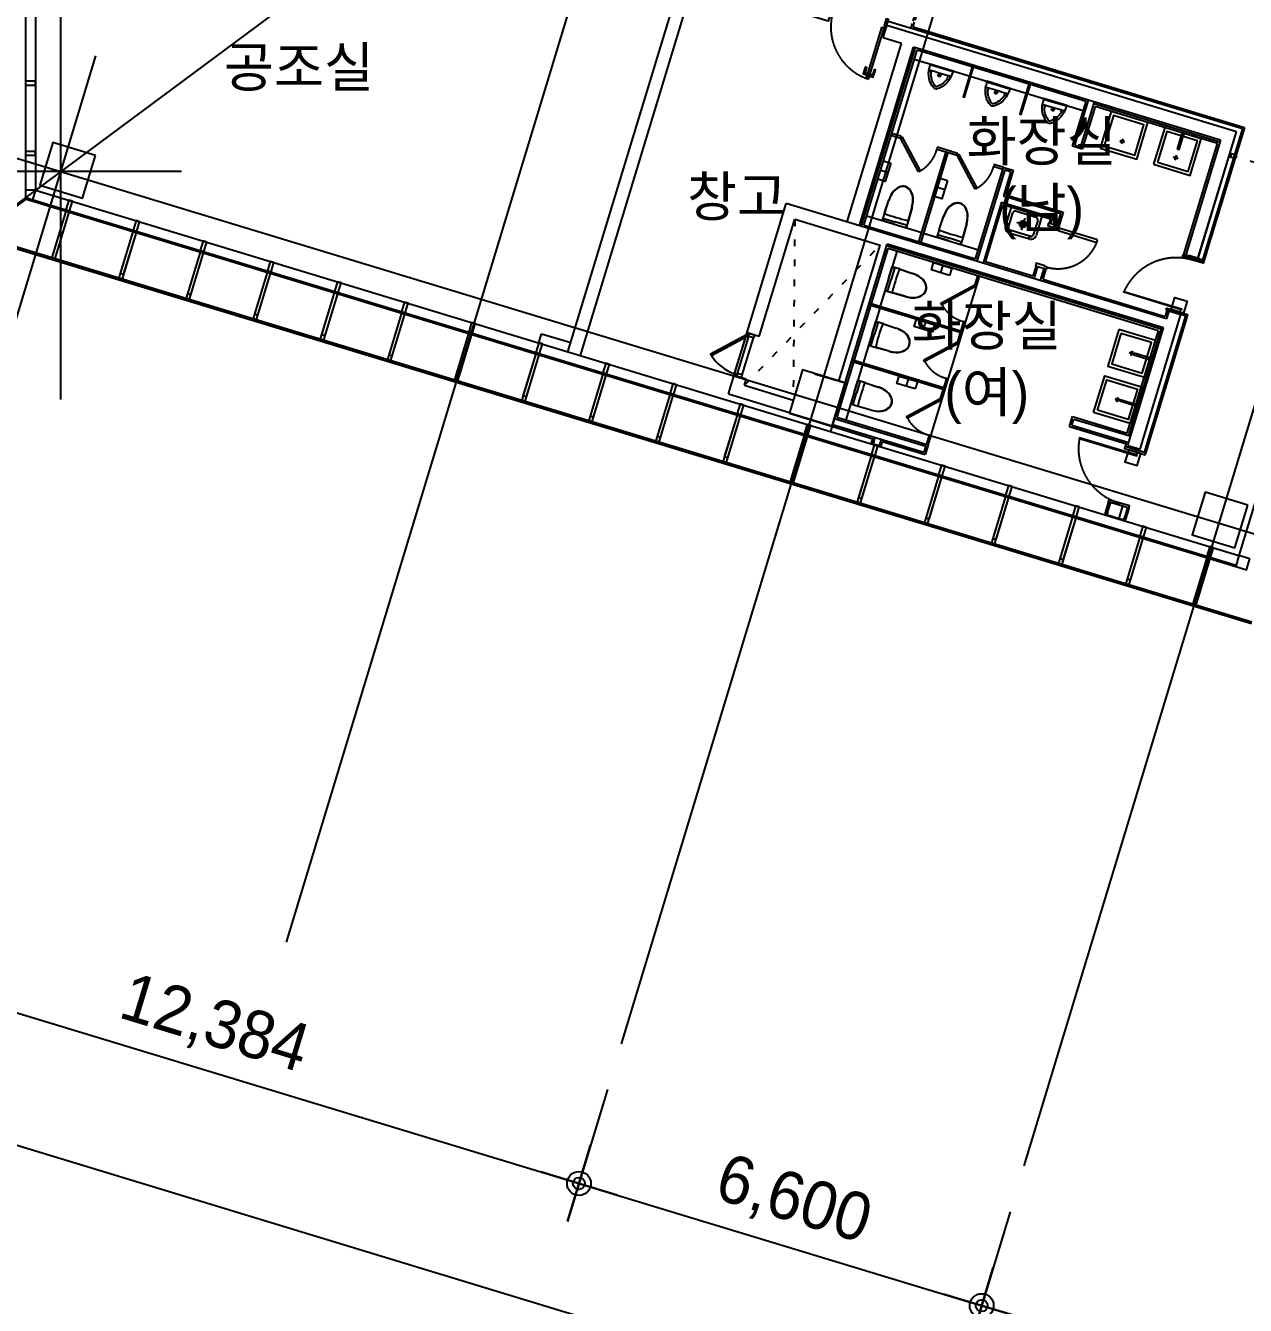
# Model space of a CAD drawing. Header units: metres. Extents: x 630750 to 860239, y 578133 to 726633.
# Drawn here: x 678954 to 698085, y 609351 to 629412 of the extents above; entities that cross this region are included whole.
import ezdxf

# ---------------------------------------------------------------- set-up
doc = ezdxf.new("R2010")
doc.units = ezdxf.units.M
doc.header["$LTSCALE"] = 300
for name, pattern in [('DASHDOT', [25.4, 12.7, -6.35, 0, -6.35]), ('HID1', [0.375, 0.25, -0.125]), ('HIDDEN-1', [1.4, 0.35, -0.7, 0.35]), ('업무시설_xr-base$0$CONTINOUS', [0])]:
    doc.linetypes.add(name, pattern=pattern)
doc.layers.get('Defpoints').update_dxf_attribs({"color": 8})
for name, color, linetype in [('A-CEN-1', 1, 'Continuous'), ('A-CON', 2, 'Continuous'), ('A-DIM', 7, 'Continuous'), ('A-DOR', 4, 'Continuous'), ('A-HAT-1', 9, 'Continuous'), ('A-TXT', 3, 'Continuous'), ('A-WAL-BLK', 3, 'Continuous'), ('A-WAL-DW', 7, 'Continuous'), ('A-WIN-GLASS', 4, 'Continuous'), ('DIM', 7, 'Continuous'), ('DOR', 4, 'Continuous'), ('fire shutter', 2, 'Continuous'), ('INT', 117, 'Continuous'), ('KUK-DOOR', 4, 'Continuous'), ('KUK-DOOR-FRAME', 4, 'Continuous'), ('KUK-TOILET-cubicle', 4, 'Continuous'), ('KUK-TOILET-equip', 5, 'Continuous'), ('KUK-TOILET-fu', 6, 'Continuous'), ('KUK-TOILET-wash', 6, 'Continuous'), ('KUK-WALL-DRYWALL', 4, 'Continuous'), ('KUK-WALL-FIN 1', 30, 'Continuous'), ('KUK-WALL-FIN2', 31, 'Continuous'), ('외장그레이팅', 4, 'Continuous'), ('프레임', 5, 'Continuous')]:
    doc.layers.add(name, color=color, linetype=linetype)
doc.layers.add('eq', color=253, linetype='Continuous', lineweight=25)
doc.styles.add('TEXT(돋음)', font='')
doc.styles.add('돋움', font='')
doc.styles.get('TEXT(돋음)').set_extended_font_data('Dotum')
doc.styles.get('돋움').set_extended_font_data('Dotum')
doc.dimstyles.new('DIM250', dxfattribs={"dimscale": 250, "dimtxt": 3, "dimasz": 1, "dimexe": 2, "dimexo": 3, "dimgap": 1, "dimtad": 1, "dimdec": 0, "dimzin": 0, "dimdsep": 46, "dimlunit": 6, "dimtxsty": 'TEXT(돋음)', "dimblk": 'Z_DOT', "dimcen": 2.5, "dimdle": 2, "dimclrd": 256, "dimclre": 256, "dimclrt": 3, "dimadec": 0, "dimazin": 0, "dimtfac": 1, "dimtdec": 0, "dimtix": 1, "dimtmove": 2, "dimatfit": 3, "dimldrblk": 'Z_DOT', "dimfxl": 1, "dimtolj": 1, "dimtzin": 0, "dimarcsym": 0})

# ---------------------------------------------------------------- blocks, each defined once
blk = doc.blocks.new('Z_DOT')
at = {"layer": 'DIM', "color": 7}
for p, q in [((0, -2.5), (0, 2.5)), ((-2.5, 0), (2.5, 0))]:
    blk.add_line(p, q, dxfattribs=at)
for radius in [0.75, 0.375]:
    blk.add_circle((0, 0), radius, dxfattribs=at)
blk = doc.blocks.new('*D43')
at = {"layer": 'A-DIM', "lineweight": -2, "transparency": 16777216}
for p, q in [((676229, 616332), (675060, 612478)), ((675444, 612884), (730165, 596280)), ((731428, 599582), (730259, 595729))]:
    blk.add_line(p, q, dxfattribs=at)
at = {"layer": 'Defpoints', "color": 0, "transparency": 16777216}
for p in [(676447, 617049), (731646, 600300), (730404, 596207)]:
    blk.add_point(p, dxfattribs=at)
at = {"layer": 'A-DIM', "lineweight": -2, "transparency": 16777216, "xscale": 250, "yscale": 250, "zscale": 250}
for p, rotation in [((675205, 612957), 163.1200000135865), ((730404, 596207), 343.1200000135865)]:
    blk.add_blockref('Z_DOT', p, dxfattribs=dict(at, rotation=rotation))
at = {"layer": 'A-DIM', "color": 3, "transparency": 16777216, "insert": (703007, 605250), "char_height": 750, "attachment_point": 5, "rotation": 343.12, "style": 'TEXT(돋음)'}
blk.add_mtext('\\A1;57,684', dxfattribs=at)
blk = doc.blocks.new('*D47')
at = {"layer": 'A-DIM', "lineweight": -2, "transparency": 16777216}
for p, q in [((676229, 616332), (675637, 614381)), ((676021, 614787), (687394, 611336)), ((688080, 612736), (687488, 610785))]:
    blk.add_line(p, q, dxfattribs=at)
at = {"layer": 'Defpoints', "color": 0, "transparency": 16777216}
for p in [(676447, 617049), (688298, 613453), (687633, 611263)]:
    blk.add_point(p, dxfattribs=at)
at = {"layer": 'A-DIM', "lineweight": -2, "transparency": 16777216, "xscale": 250, "yscale": 250, "zscale": 250}
for p, rotation in [((675782, 614859), 163.12), ((687633, 611263), 343.12)]:
    blk.add_blockref('Z_DOT', p, dxfattribs=dict(at, rotation=rotation))
at = {"layer": 'A-DIM', "color": 3, "transparency": 16777216, "insert": (681910, 613729), "char_height": 750, "attachment_point": 5, "rotation": 343.12, "style": 'TEXT(돋음)'}
blk.add_mtext('\\A1;12,384', dxfattribs=at)
blk = doc.blocks.new('*D49')
at = {"layer": 'A-DIM', "lineweight": -2, "transparency": 16777216}
for p, q in [((688080, 612736), (687488, 610785)), ((687873, 611191), (693709, 609419)), ((694396, 610819), (693804, 608868))]:
    blk.add_line(p, q, dxfattribs=at)
at = {"layer": 'Defpoints', "color": 0, "transparency": 16777216}
for p in [(688298, 613453), (694613, 611537), (693949, 609347)]:
    blk.add_point(p, dxfattribs=at)
at = {"layer": 'A-DIM', "lineweight": -2, "transparency": 16777216, "xscale": 250, "yscale": 250, "zscale": 250}
for p, rotation in [((687633, 611263), 163.1199999999986), ((693949, 609347), 343.1199999999986)]:
    blk.add_blockref('Z_DOT', p, dxfattribs=dict(at, rotation=rotation))
at = {"layer": 'A-DIM', "color": 3, "transparency": 16777216, "insert": (690994, 610973), "char_height": 750, "attachment_point": 5, "rotation": 343.12, "style": 'TEXT(돋음)'}
blk.add_mtext('\\A1;6,600', dxfattribs=at)
blk = doc.blocks.new('*D50')
at = {"layer": 'A-DIM', "lineweight": -2, "transparency": 16777216}
for p, q in [((694396, 610819), (693804, 608868)), ((694188, 609274), (706341, 605587)), ((707027, 606987), (706435, 605035))]:
    blk.add_line(p, q, dxfattribs=at)
at = {"layer": 'Defpoints', "color": 0, "transparency": 16777216}
for p in [(694613, 611537), (707245, 607704), (706580, 605514)]:
    blk.add_point(p, dxfattribs=at)
at = {"layer": 'A-DIM', "lineweight": -2, "transparency": 16777216, "xscale": 250, "yscale": 250, "zscale": 250}
for p, rotation in [((693949, 609347), 163.1200000000003), ((706580, 605514), 343.1200000000003)]:
    blk.add_blockref('Z_DOT', p, dxfattribs=dict(at, rotation=rotation))
at = {"layer": 'A-DIM', "color": 3, "transparency": 16777216, "insert": (700467, 608098), "char_height": 750, "attachment_point": 5, "rotation": 343.12, "style": 'TEXT(돋음)'}
blk.add_mtext('\\A1;13,200', dxfattribs=at)
blk = doc.blocks.new('dor-700')
at = {"layer": 'A-DOR'}
for p, q in [((197, 553), (218, 574)), ((197, 553), (649, 102)), ((218, 574), (670, 123)), ((670, 123), (649, 102))]:
    blk.add_line(p, q, dxfattribs=at)
for points in [[(0, 123), (0, 3), (45, 3), (45, 78), (30, 78), (30, 123)], [(700, 123), (700, 3), (655, 3), (655, 78), (670, 78), (670, 123)]]:
    blk.add_lwpolyline(points, close=True, dxfattribs=at)
blk.add_arc((715, 104), 686, 139.1042, 178.3732, dxfattribs=at)
at = {"layer": 'DOR', "color": 9}
for points in [[(30, 123), (627, 123)], [(45, 78), (655, 78)], [(45, 3), (655, 3)]]:
    blk.add_lwpolyline(points, dxfattribs=at)
blk = doc.blocks.new('TO')
at = {"layer": 'KUK-TOILET-fu'}
for p, q in [((-380183, 185922), (-379979, 185866)), ((-380182, 185919), (-379978, 185863)), ((-379979, 185866), (-379857, 185829)), ((-379900, 185827), (-379953, 185654)), ((-379914, 185642), (-379857, 185829)), ((-379888, 185833), (-379859, 185825)), ((-380005, 185480), (-379953, 185654)), ((-379914, 185642), (-379971, 185454)), ((-380093, 185491), (-380293, 185558)), ((-380090, 185493), (-380290, 185560)), ((-380093, 185491), (-379971, 185454)), ((-379999, 185468), (-379970, 185459))]:
    blk.add_line(p, q, dxfattribs=at)
for centre, radius, start, end in [((-380366, 185779), 143, 163.12, 203.8257), ((-380364, 185778), 140, 163.12, 203.8257), ((-380366, 185779), 143, 122.4143, 163.12), ((-380364, 185778), 140, 122.4143, 163.12), ((-380304, 185682), 258, 87.3334, 122.4143), ((-380302, 185681), 255, 87.3334, 122.4143), ((-380316, 185437), 503, 74.6507, 87.3334), ((-380314, 185437), 500, 74.6507, 87.3334), ((-383595, 186759), 3736, 343.12, 345.9346), ((-379982, 185854), 13, 71.7775, 74.6507), ((-379980, 185853), 10, 345.9346, 74.6507), ((-379891, 185824), 10, 73.12, 163.12), ((-380261, 185825), 258, 203.8257, 238.9066), ((-380259, 185825), 255, 203.8257, 238.9066), ((-380134, 186035), 503, 238.9066, 251.5893), ((-380132, 186035), 500, 238.9066, 251.5893), ((-383595, 186759), 3736, 340.3054, 343.12), ((-380089, 185504), 13, 251.5893, 254.4625), ((-380087, 185503), 10, 251.5893, 340.3054), ((-379996, 185477), 10, 163.12, 253.12)]:
    blk.add_arc(centre, radius, start, end, dxfattribs=at)
blk = doc.blocks.new('TO2')
at = {"layer": 'KUK-TOILET-fu'}
for p, q in [((-383176, 186200), (-383176, 186580)), ((-383176, 186580), (-383107, 186573)), ((-383163, 186560), (-383176, 186560)), ((-383163, 186220), (-383163, 186560)), ((-383054, 186524), (-383087, 186524)), ((-383044, 186562), (-383067, 186562)), ((-383061, 186405), (-383061, 186375)), ((-383055, 186411), (-383052, 186411)), ((-383055, 186369), (-383052, 186369)), ((-383163, 186220), (-383176, 186220)), ((-383176, 186200), (-383107, 186206)), ((-383054, 186255), (-383087, 186255)), ((-383044, 186217), (-383067, 186217))]:
    blk.add_line(p, q, dxfattribs=at)
for centre, radius, start, end in [((-383127, 186222), 352, 33.7785, 86.7014), ((-383067, 186542), 20, 90, 178.5039), ((-377227, 186505), 5860, 179.6271, 181.1233), ((-377227, 186275), 5860, 178.8767, 180.3729), ((-383055, 186405), 6, 90, 180), ((-383055, 186375), 6, 180, 270), ((-383054, 186424), 100, 70.2929, 90), ((-383052, 186390), 21, 270, 90), ((-383044, 186512), 50, 74.0732, 90), ((-383127, 186222), 315, 33.7785, 70.2929), ((-383127, 186558), 315, 289.7071, 326.2215), ((-382876, 186390), 13, 0, 33.7785), ((-382876, 186390), 13, 326.2215, 0), ((-382876, 186390), 50, 0, 33.7785), ((-382876, 186390), 50, 326.2215, 0), ((-383127, 186558), 352, 273.2986, 326.2215), ((-383067, 186237), 20, 181.4961, 270), ((-383054, 186355), 100, 270, 289.7071), ((-383044, 186267), 50, 270, 285.9268)]:
    blk.add_arc(centre, radius, start, end, dxfattribs=at)
blk = doc.blocks.new('TO3')
at = {"layer": 'KUK-TOILET-fu'}
for p, q in [((-379065, 186769), (-378973, 187072)), ((-379000, 186833), (-378930, 187059)), ((-378886, 187082), (-378869, 187077)), ((-378873, 187125), (-378856, 187120)), ((-378871, 187073), (-378855, 187124)), ((-378582, 186985), (-378871, 187073)), ((-378855, 187124), (-378567, 187036)), ((-378797, 186799), (-378740, 186985)), ((-378567, 187036), (-378582, 186985)), ((-378581, 186989), (-378564, 186984)), ((-378568, 187032), (-378548, 187025)), ((-378587, 186623), (-379065, 186769)), ((-378976, 186789), (-378654, 186690)), ((-378861, 186921), (-378675, 186863)), ((-378540, 186940), (-378609, 186714)), ((-378495, 186926), (-378587, 186623))]:
    blk.add_line(p, q, dxfattribs=at)
for radius in [53.1, 39.9]:
    blk.add_circle((-378768, 186892), radius, dxfattribs=at)
for centre, radius, start, end in [((-378897, 187049), 79.8, 73, 163), ((-378897, 187049), 35.5, 73, 163), ((-378574, 186950), 35.5, 343, 73), ((-378571, 186949), 79.8, 343, 73), ((-378966, 186822), 35.5, 163, 253), ((-378643, 186724), 35.5, 253, 343)]:
    blk.add_arc(centre, radius, start, end, dxfattribs=at)

msp = doc.modelspace()

# ---------------------------------------------------------------- linework, layer by layer
at = {"layer": 'A-CEN-1', "linetype": 'Continuous'}
for p, q in [((679504.4, 706258.8, 0), (679504.4, 623549.5, 0)), ((688297.7, 613453.4, 0), (696754.2, 641322, 0)), ((697725.2, 640638, 0), (677983.6, 625998, 0)), ((694613.3, 611537, 0), (703069.8, 639405.6, 0)), ((683046.4, 615046.9, 0), (689354.2, 635834.3, 0)), ((676446.8, 617049.5, 0), (680054.2, 628937.6, 0)), ((678675.5, 627377.3, 0), (739069.1, 609051.3, 0)), ((681397.7, 627125.8, 0), (657202.6, 627125.8, 0))]:
    msp.add_line(p, q, dxfattribs=at)
at = {"layer": 'A-CON', "elevation": 0}
for points in [[(680051.2, 627377.9), (679381.3, 627581.1), (679178.1, 626911.3), (679847.9, 626708.1)], [(691806.3, 623810.9), (691136.5, 624014.1), (690933.2, 623344.3), (691603.1, 623141)], [(698122, 621894.5), (697452.1, 622097.7), (697248.9, 621427.9), (697918.7, 621224.6)]]:
    msp.add_lwpolyline(points, close=True, dxfattribs=at)
at = {"layer": 'A-HAT-1', "color": 8, "linetype": 'HIDDEN-1'}
for p, q in [((691017, 626375.6), (690993, 623541.4, 0)), ((690227.5, 623773.7, 0), (692356.7, 625969.1, 0))]:
    msp.add_line(p, q, dxfattribs=at)
at = {"layer": 'A-WAL-BLK'}
for p, q in [((692402.9, 629220.7, 0), (692461, 629412.1, 0)), ((697944.1, 627748.3, 0), (692461, 629412.1, 0)), ((697944.1, 627748.3, 0), (692461, 629412.1, 0)), ((691840.6, 626334.7, 0), (692690, 629133.6, 0)), ((692690, 629133.6, 0), (692402.9, 629220.7, 0)), ((692032, 626276.6, 0), (692881.3, 629075.6, 0)), ((697694.6, 627615, 0), (692881.3, 629075.6, 0)), ((697694.6, 627615, 0), (692881.3, 629075.6, 0)), ((695409.5, 627540.4), (695622.9, 628243.7)), ((695505.2, 627511.3), (695718.6, 628214.7)), ((697335.7, 625743.6), (697944.1, 627748.4)), ((697341.6, 625762.7, 0), (697944.1, 627748.3, 0)), ((695409.5, 627540.4), (695505.2, 627511.3)), ((694309.6, 627153), (693874.1, 625717.7)), ((694405.3, 627124), (694289.2, 626741.2)), ((694309.6, 627153), (694405.3, 627124)), ((694289.2, 626741.2), (695093, 626497.3)), ((689978.1, 623640.4, 0), (690883.7, 626625, 0)), ((696845.3, 624816.1), (690883.7, 626625.1, 0)), ((694260.1, 626645.5), (693969.8, 625688.6)), ((694260.1, 626645.5), (695063.9, 626401.6)), ((690459.8, 624539.2, 0), (691017, 626375.6, 0)), ((691017, 626375.6), (692356.7, 625969)), ((695034.9, 626305.9), (695063.9, 626401.6)), ((695093, 626497.3), (695188.7, 626468.3)), ((695130.6, 626276.9), (695188.7, 626468.3)), ((691710.6, 623839.9, 0), (692356.7, 625969.1, 0)), ((691806.3, 623810.9, 0), (692466.9, 625987.9, 0)), ((696801.7, 624672.5), (692466.9, 625987.9)), ((694773.6, 625444.7), (694831.6, 625636.1)), ((694869.3, 625415.7), (694927.3, 625607)), ((696883, 624940.5), (696845.3, 624816.1)), ((696434.2, 622772.4), (697074.4, 624882.4)), ((690459.8, 624539.2, 0), (690268.4, 624597.3, 0)), ((696242.8, 622830.5), (696801.7, 624672.5)), ((690256.5, 623869.4), (690065.2, 623927.5)), ((691327.9, 623956.1, 0), (691806.3, 623810.9, 0)), ((691327.9, 623956.1, 0), (691806.3, 623810.9, 0)), ((690227.5, 623773.7, 0), (690256.5, 623869.4, 0)), ((690227.5, 623773.7, 0), (690993, 623541.4, 0)), ((691806.3, 623810.9, 0), (691575.8, 623051.1, 0)), ((691806.3, 623810.9, 0), (691575.8, 623051.1, 0)), ((691806.3, 623810.9, 0), (691588.5, 623093.2, 0)), ((691806.3, 623810.9, 0), (691588.5, 623093.2, 0)), ((689978.1, 623640.4, 0), (690935, 623350, 0)), ((691608.9, 623160.2), (693044.2, 622724.6)), ((691637.9, 623255.9), (693073.3, 622820.3)), ((695362.6, 623149.8), (695391.6, 623245.5)), ((695362.6, 623149.8), (696257.3, 622878.3)), ((695391.6, 623245.5), (696286.3, 622974)), ((693073.3, 622820.4), (693044.2, 622724.7)), ((696103.9, 621684), (696164.1, 621882.4))]:
    msp.add_line(p, q, dxfattribs=at)
at = {"layer": 'A-WAL-BLK', "elevation": 0}
for points in [[(688585.4, 630588.1), (691599.7, 629673.4), (691541.7, 629482.1), (689436.4, 630120.9), (687652.4, 624241.6)], [(687461, 624299.7), (689245.1, 630178.9), (688527.3, 630396.7)], [(697694.6, 627615), (697150.2, 625820.8)], [(697150.2, 625820.8), (697341.6, 625762.7)]]:
    msp.add_lwpolyline(points, dxfattribs=at)
at = {"layer": 'A-WAL-BLK'}
for points in [[(697694.6, 627615.1), (697144.4, 625801.7)], [(697144.4, 625801.7), (697335.7, 625743.6)], [(696883, 624940.5), (697074.4, 624882.4)], [(696242.8, 622830.5), (696434.2, 622772.4)], [(695912.5, 621742), (695972.7, 621940.5)], [(695972.7, 621940.5), (696164.1, 621882.4)], [(695972.7, 621940.5), (696164.1, 621882.4)]]:
    msp.add_lwpolyline(points, dxfattribs=at)
at = {"layer": 'A-WAL-DW', "color": 251, "linetype": 'HID1'}
for p, q in [((692841.6, 629375), (693269.9, 630786.5)), ((692872.8, 629391.7), (693290.9, 630769.6))]:
    msp.add_line(p, q, dxfattribs=at)
at = {"layer": 'A-WAL-DW'}
for p, q in [((687001.7, 624439, 0), (687045.3, 624582.6, 0)), ((687045.3, 624582.6, 0), (687504.6, 624443.2, 0))]:
    msp.add_line(p, q, dxfattribs=at)
at = {"layer": 'A-WIN-GLASS'}
for p, q in [((678954.4, 665462.3, 0), (678954.4, 626717.9, 0)), ((679110.4, 626833.6, 0), (678954.4, 626833.6, 0)), ((678954.4, 626717.9, 0), (697941.3, 620956.5, 0)), ((679110.4, 626833.6, 0), (679065.1, 626684.3, 0)), ((678930.4, 626700.1, 0), (697935, 620933.3, 0))]:
    msp.add_line(p, q, dxfattribs=at)
at = {"layer": 'A-WIN-GLASS', "color": 9}
for p, q in [((679110.4, 665252, 0), (679110.4, 626833.6, 0)), ((679110.4, 626833.6, 0), (697981.4, 621107.4, 0)), ((699090.6, 624762.8, 0), (697981.4, 621107.4, 0))]:
    msp.add_line(p, q, dxfattribs=at)
at = {"layer": 'A-WIN-GLASS', "elevation": 0}
for points in [[(678954.4, 628540.2), (678954.4, 628480.2), (679110.4, 628480.2), (679110.4, 628540.2)], [(678954.4, 627440.2), (678954.4, 627380.2), (679110.4, 627380.2), (679110.4, 627440.2)], [(679588.2, 626525.6), (679645.6, 626508.2), (679690.9, 626657.5), (679633.5, 626674.9)], [(680640.8, 626206.2), (680698.2, 626188.8), (680743.5, 626338.1), (680686.1, 626355.5)], [(681693.4, 625886.8), (681750.8, 625869.4), (681796.1, 626018.7), (681738.7, 626036.1)], [(682746, 625567.4), (682803.4, 625550), (682848.7, 625699.2), (682791.3, 625716.7)], [(683798.6, 625248), (683856, 625230.6), (683901.3, 625379.8), (683843.9, 625397.3)], [(684851.2, 624928.6), (684908.6, 624911.2), (684953.9, 625060.4), (684896.5, 625077.9)], [(685903.8, 624609.2), (685961.2, 624591.8), (686006.5, 624741), (685949.1, 624758.5)], [(686956.4, 624289.8), (687013.8, 624272.3), (687059.1, 624421.6), (687001.7, 624439)], [(688009, 623970.4), (688066.4, 623952.9), (688111.7, 624102.2), (688054.3, 624119.6)], [(689061.6, 623651), (689119, 623633.5), (689164.3, 623782.8), (689106.9, 623800.2)], [(690114.2, 623331.6), (690171.7, 623314.1), (690217, 623463.4), (690159.5, 623480.8)], [(691166.8, 623012.1), (691224.3, 622994.7), (691269.6, 623144), (691212.1, 623161.4)], [(692219.5, 622692.7), (692276.9, 622675.3), (692322.2, 622824.6), (692264.8, 622842)], [(693272.1, 622373.3), (693329.5, 622355.9), (693374.8, 622505.2), (693317.4, 622522.6)], [(694324.7, 622053.9), (694382.1, 622036.5), (694427.4, 622185.8), (694370, 622203.2)], [(695377.3, 621734.5), (695434.7, 621717.1), (695480, 621866.4), (695422.6, 621883.8)], [(696429.9, 621415.1), (696487.3, 621397.7), (696532.6, 621547), (696475.2, 621564.4)], [(697482.5, 621095.7), (697539.9, 621078.3), (697585.2, 621227.6), (697527.8, 621245)], [(698153.6, 621055.1), (697981.4, 621107.4), (697935, 620933.3), (698101.3, 620882.9)]]:
    msp.add_lwpolyline(points, close=True, dxfattribs=at)
at = {"layer": 'A-WIN-GLASS'}
msp.add_lwpolyline([(695377.3, 621734.5), (695434.7, 621717.1), (695480, 621866.4), (695422.6, 621883.8)], close=True, dxfattribs=at)
at = {"layer": 'Defpoints'}
for p, q in [((693778.8, 628615.1), (693754.9, 628622.4)), ((694668.7, 628345.1), (694644.8, 628352.4))]:
    msp.add_line(p, q, dxfattribs=at)
at = {"layer": 'eq'}
msp.add_line((692402.9, 629220.7, 0), (692461, 629412.1, 0), dxfattribs=at)
at = {"layer": 'fire shutter', "color": 2, "linetype": 'HIDDEN-1'}
msp.add_line((707001, 624603, 0), (697929.4, 627355.7, 0), dxfattribs=at)
at = {"layer": 'fire shutter', "elevation": 0}
msp.add_lwpolyline([(697938.1, 627384.4), (697920.7, 627326.9), (697853.7, 627347.3), (697871.2, 627404.7)], close=True, dxfattribs=at)
at = {"layer": 'INT', "linetype": 'HID1', "ltscale": 3}
for p, q in [((698068.8, 627815, 0), (697437.3, 625733.7, 0)), ((693110.7, 622840.3), (693064.2, 622687.2))]:
    msp.add_line(p, q, dxfattribs=at)
at = {"layer": 'INT'}
msp.add_line((697150.2, 625820.8, 0), (697121.5, 625829.5, 0), dxfattribs=at)
at = {"layer": 'INT', "linetype": 'HID1', "ltscale": 3, "elevation": 0}
msp.add_lwpolyline([(697341.7, 625762.7), (697198.2, 625806.3), (697189.5, 625777.5), (697232.5, 625764.5), (697228.2, 625750.1), (697285.6, 625732.7), (697289.9, 625747), (697333, 625734)], close=True, dxfattribs=at)
at = {"layer": 'INT', "elevation": 0}
for points in [[(697341.6, 625762.7), (697437.3, 625733.7)], [(697080.2, 624901.5), (697175.9, 624872.5)]]:
    msp.add_lwpolyline(points, dxfattribs=at)
at = {"layer": 'KUK-DOOR'}
for points in [[(692175.3, 628574.1), (692417.7, 629373.1), (692379.5, 629384.7), (692137, 628585.7)], [(692956.1, 627120.3), (692673.3, 627649.5), (692699.7, 627663.7), (692982.5, 627134.5)], [(693846, 626850.3), (693563.2, 627379.5), (693589.7, 627393.6), (693872.5, 626864.4)], [(695767.8, 626052.2), (695160.1, 626236.5), (695148.5, 626198.3), (695756.2, 626013.9)], [(693310.6, 625063.8), (693839.8, 625346.6), (693854, 625320.1), (693324.8, 625037.3)], [(693040.6, 624173.9), (693569.8, 624456.7), (693583.9, 624430.2), (693054.7, 624147.4)], [(692770.6, 623283.9), (693299.7, 623566.7), (693313.9, 623540.3), (692784.7, 623257.5)]]:
    msp.add_lwpolyline(points, close=True, dxfattribs=at)
at = {"layer": 'KUK-DOOR', "color": 251, "elevation": -9848.1}
for points in [[(692147.9, 628621.6), (692138.3, 628624.5), (692141.9, 628636.4), (692096, 628650.4, -0.4660446), (692094.2, 628654.6), (692126.7, 628761.7, -0.4142136), (692129.2, 628763.1), (692142.6, 628759, -0.4142136), (692143.9, 628756.5), (692119, 628667.4, 0.4270096), (692121.2, 628663.6), (692147.7, 628655.6), (692151.4, 628667.5), (692160.9, 628664.6), (692147.9, 628621.6), (692138.3, 628624.5), (692147.7, 628655.6)], [(692186.2, 628609.9), (692195.7, 628607), (692199.4, 628619), (692245.3, 628605.1, 0.4660446), (692249.2, 628607.6), (692281.7, 628714.7, 0.4142136), (692280.4, 628717.2), (692266.9, 628721.3, 0.4142136), (692264.4, 628719.9), (692235.7, 628632, -0.4270096), (692231.7, 628630.1), (692205.2, 628638.1), (692208.8, 628650.1), (692199.2, 628653), (692186.2, 628609.9), (692195.7, 628607), (692205.2, 628638.1)]]:
    msp.add_lwpolyline(points, format="xyb", dxfattribs=at)
at = {"layer": 'KUK-DOOR', "color": 4}
for points in [[(697076.8, 624959), (696177.3, 625231.9), (696180.7, 625243.4), (697080.2, 624970.5)], [(696384.8, 622678.7), (695485.3, 622951.6), (695481.8, 622940.1), (696381.3, 622667.2)]]:
    msp.add_lwpolyline(points, close=True, dxfattribs=at)
at = {"layer": 'KUK-DOOR', "color": 251}
for points in [[(696920.4, 624960.4), (696978.5, 625151.8), (697169.9, 625093.7), (697111.8, 624902.4)], [(696254.1, 622764.3), (696196, 622572.9), (696387.4, 622514.9), (696445.4, 622706.2)]]:
    msp.add_lwpolyline(points, close=True, dxfattribs=at)
at = {"layer": 'KUK-DOOR', "color": 1, "linetype": 'DASHDOT', "ltscale": 0.11}
for centre in [(697030.7, 624979.2), (696335.2, 622687.4)]:
    msp.add_circle(centre, 5, dxfattribs=at)
at = {"layer": 'KUK-DOOR', "color": 1, "linetype": 'DASHDOT'}
for centre, radius, start, end in [((692441.6, 629388.5), 858.7, 164.56626, 249.21958), ((695146.7, 626257.4), 656.3, 254.77326, 338.21986), ((697000.2, 624875.2), 898.4, 73.18957, 155.80415), ((696350.3, 622780.1), 883.1, 169.55847, 253.92782)]:
    msp.add_arc(centre, radius, start, end, dxfattribs=at)
at = {"layer": 'KUK-DOOR', "color": 1, "linetype": 'DASHDOT', "ltscale": 0.3}
for centre, start, end in [((692716.9, 627614.3), 298.96924, 345.31933), ((693606.8, 627344.2), 298.96924, 345.31933), ((693804.6, 625303), 208.96924, 255.31933), ((693534.6, 624413), 208.96924, 255.31933), ((693264.5, 623523.1), 208.96924, 255.31933)]:
    msp.add_arc(centre, 548.4, start, end, dxfattribs=at)
at = {"layer": 'KUK-DOOR', "color": 1, "linetype": 'DASHDOT', "ltscale": 0.11}
for centre, start, end in [((697030.7, 624979.2), 253.12007, 343.12007), ((696335.2, 622687.4), 343.11993, 73.11993)]:
    msp.add_arc(centre, 50, start, end, dxfattribs=at)
at = {"layer": 'KUK-DOOR-FRAME'}
for points in [[(692446.4, 629364.4), (692490, 629507.9), (692451.7, 629519.5), (692420.4, 629416.2), (692429.9, 629413.3), (692417.7, 629373.1), (692446.4, 629364.4)], [(695168.9, 626265.3), (694996.6, 626317.5), (694985, 626279.2), (695117.1, 626239.2), (695120, 626248.7), (695160.1, 626236.5), (695168.9, 626265.3)], [(694974.3, 625624.1), (694934.1, 625636.3), (694937, 625645.9), (694805, 625686), (694793.4, 625647.7), (694965.6, 625595.4), (694974.3, 625624.1)]]:
    msp.add_lwpolyline(points, dxfattribs=at)
for points in [[(697097.4, 625784.6), (697106.1, 625813.3), (697431.4, 625714.5), (697422.7, 625685.8)], [(696844.8, 624952.1), (696853.5, 624980.8), (697178.8, 624882), (697170.1, 624853.3)], [(696195.8, 622813.3), (696187.1, 622784.6), (696512.4, 622685.9), (696521.1, 622714.6)], [(695943.2, 621980.8), (695934.5, 621952.1), (696259.8, 621853.4), (696268.5, 621882.1)]]:
    msp.add_lwpolyline(points, close=True, dxfattribs=at)
at = {"layer": 'KUK-TOILET-cubicle'}
for points in [[(692673.3, 627649.5), (692682, 627678.2), (692538.5, 627721.8), (692529.7, 627693.1)], [(693419.7, 627423), (692992.8, 626016.4), (692964.1, 626025.1), (693391, 627431.7)], [(693563.2, 627379.5), (693571.9, 627408.2), (693256.1, 627504), (693247.4, 627475.3)], [(694280.9, 627161.7), (694289.6, 627190.4), (694146.1, 627234), (694137.4, 627205.3)], [(693839.8, 625346.6), (693868.5, 625337.9), (693912.1, 625481.4), (693883.4, 625490.1)], [(693613.3, 624600.2), (692206.7, 625027), (692215.4, 625055.7), (693622.1, 624628.9)], [(693569.8, 624456.7), (693598.5, 624448), (693694.3, 624763.7), (693665.6, 624772.4)], [(693343.3, 623710.3), (691936.6, 624137.1), (691945.4, 624165.8), (693352, 623739)], [(693299.7, 623566.7), (693328.5, 623558), (693424.3, 623873.8), (693395.6, 623882.5)], [(693082, 622849), (693110.7, 622840.3), (693154.2, 622983.9), (693125.5, 622992.6)]]:
    msp.add_lwpolyline(points, close=True, dxfattribs=at)
at = {"layer": 'KUK-TOILET-equip'}
for p, q in [((692364.2, 627147.6), (692479.1, 627112.8)), ((693254.2, 626877.6), (693369, 626842.7)), ((693337.9, 625655.6), (693303.1, 625540.8)), ((693067.9, 624765.7), (693033.1, 624650.9)), ((692797.9, 623875.8), (692763, 623760.9))]:
    msp.add_line(p, q, dxfattribs=at)
for points in [[(697016.5, 627481.1), (697045.2, 627472.4), (697117.8, 627711.7), (697089.1, 627720.4)], [(697079.5, 627723.3), (697127.4, 627708.8), (697130.3, 627718.3), (697082.5, 627732.8)], [(692522.6, 627256.3), (692435.5, 626969.2), (692320.7, 627004.1), (692407.8, 627291.2)], [(693412.6, 626986.3), (693325.4, 626699.2), (693210.6, 626734), (693297.7, 627021.1)], [(693446.6, 625497.2), (693159.6, 625584.4), (693194.4, 625699.2), (693481.5, 625612.1)], [(693176.6, 624607.3), (692889.5, 624694.4), (692924.4, 624809.3), (693211.4, 624722.1)], [(696342.6, 624278.8), (696333.9, 624250.1), (696573.2, 624177.5), (696581.9, 624206.3)], [(696584.8, 624215.8), (696570.3, 624168), (696579.8, 624165.1), (696594.3, 624212.9)], [(692906.6, 623717.4), (692619.5, 623804.5), (692654.3, 623919.3), (692941.4, 623832.2)], [(696113.3, 623522.9), (696122, 623551.6), (696361.2, 623479), (696352.5, 623450.3)], [(696349.6, 623440.7), (696364.1, 623488.6), (696373.7, 623485.7), (696359.1, 623437.8)]]:
    msp.add_lwpolyline(points, close=True, dxfattribs=at)
at = {"layer": 'KUK-TOILET-wash', "color": 1}
for p, q in [((696114.6, 627608.5), (696191.2, 627585.3)), ((696164.5, 627635.2), (696141.3, 627558.6)), ((696951.9, 627354.4), (697028.5, 627331.2)), ((697001.8, 627381.1), (696978.6, 627304.5)), ((696311.6, 624314.4), (696288.4, 624237.8)), ((696338.3, 624264.5), (696261.7, 624287.7)), ((696117.6, 623537.2), (696041.1, 623560.5)), ((696067.7, 623510.6), (696090.9, 623587.1))]:
    msp.add_line(p, q, dxfattribs=at)
at = {"layer": 'KUK-TOILET-wash'}
for points in [[(695807.8, 627492.6), (696381.9, 627318.4), (696556.1, 627892.5), (695982, 628066.8)], [(695870.1, 627525.9), (696348.6, 627380.8), (696493.8, 627859.2), (696015.3, 628004.4)], [(696645.1, 627238.5), (697219.2, 627064.3), (697393.4, 627638.5), (696819.3, 627812.7)], [(696707.4, 627271.9), (697185.9, 627126.7), (697331.1, 627605.1), (696852.6, 627750.3)], [(696100, 624650.3), (695925.8, 624076.1), (696500, 623901.9), (696674.2, 624476.1)], [(696133.4, 624587.9), (695988.2, 624109.5), (696466.6, 623964.3), (696611.8, 624442.7)], [(695705.1, 623348.9), (695879.4, 623923), (696453.5, 623748.8), (696279.3, 623174.7)], [(695767.5, 623382.2), (695912.7, 623860.7), (696391.2, 623715.5), (696246, 623237)]]:
    msp.add_lwpolyline(points, close=True, dxfattribs=at)
for centre, radius in [((696152.9, 627596.9), 20), ((696152.9, 627596.9), 15), ((696990.2, 627342.8), 20), ((696990.2, 627342.8), 15), ((696300, 624276.1), 20), ((696300, 624276.1), 15), ((696079.3, 623548.9), 20), ((696079.3, 623548.9), 15)]:
    msp.add_circle(centre, radius, dxfattribs=at)
at = {"layer": 'KUK-WALL-DRYWALL'}
for p, q in [((692482.7, 629484), (698037.6, 627798.3)), ((692482.7, 629484), (698037.6, 627798.3)), ((692060.7, 626267.9), (692910, 629066.9)), ((697685.9, 627586.3), (695709.9, 628185.9)), ((698037.6, 627798.3), (697407.5, 625721.8)), ((696764.3, 624652.5), (692458.2, 625959.2)), ((697146.2, 624860.6), (696497.2, 622721.9)), ((696257.6, 622982.7), (696773, 624681.2)), ((692374.4, 622927.9), (692343.2, 622825.1)), ((696235.9, 621860.7), (696175.7, 621662.2))]:
    msp.add_line(p, q, dxfattribs=at)
msp.add_lwpolyline([(692247.5, 622854.1), (692278.7, 622956.9)], dxfattribs=at)
at = {"layer": 'KUK-WALL-FIN 1'}
for p, q in [((692872.8, 629391.7), (698068.8, 627815)), ((692872.8, 629391.7), (698068.8, 627815)), ((692102.9, 626286.4), (692934.8, 629028)), ((695585.5, 628223.7), (692934.8, 629028)), ((695372, 627520.3), (695585.5, 628223.7)), ((695728.4, 628143.7), (695525.2, 627473.9)), ((697647, 627561.5), (695728.4, 628143.7)), ((698068.8, 627815), (697434.3, 625724.1)), ((695525.2, 627473.9), (695372, 627520.3)), ((697115.7, 625810.4), (697647, 627561.5)), ((693854.1, 625755), (694289.6, 627190.4)), ((694289.6, 627190.4), (694442.7, 627143.9)), ((694442.7, 627143.9), (694326.6, 626761.2)), ((694326.6, 626761.2), (695226.1, 626488.3)), ((694007.2, 625708.6), (694280.1, 626608.1)), ((694280.1, 626608.1), (695026.5, 626381.6)), ((695026.5, 626381.6), (695006.2, 626314.6)), ((695026.5, 626381.6), (695006.2, 626314.6)), ((695226.1, 626488.3), (695159.3, 626268.2)), ((692102.9, 626286.4), (693854.1, 625755)), ((692476.7, 625917), (691675.3, 623275.9)), ((696720.7, 624629.2), (692476.7, 625917)), ((694753.6, 625482.1), (694007.2, 625708.6)), ((694802.9, 625644.8), (694753.6, 625482.1)), ((694802.9, 625644.8), (694753.6, 625482.1)), ((694956, 625598.3), (694906.7, 625435.6)), ((694906.7, 625435.6), (696825.3, 624853.5)), ((696854.3, 624949.1), (696825.3, 624853.5)), ((697167.2, 624843.8), (696524, 622724.2)), ((696232.8, 623021.6), (696720.7, 624629.2)), ((690930.3, 623334.7), (692241.3, 622936.9)), ((691675.3, 623275.9), (693110.7, 622840.3)), ((695325.2, 623129.8), (695371.6, 623282.9)), ((695325.2, 623129.8), (696219.9, 622858.3)), ((695371.6, 623282.9), (696232.8, 623021.6)), ((692389.6, 622891.9), (692374, 622840.2)), ((692389.6, 622891.9), (693064.2, 622687.2)), ((693110.7, 622840.3), (693064.2, 622687.2)), ((696205.4, 622810.4), (696219.9, 622858.3)), ((696256.9, 621843.8), (696206.4, 621677.3))]:
    msp.add_line(p, q, dxfattribs=at)
at = {"layer": 'KUK-WALL-FIN 1', "color": 4}
for points in [[(693798.4, 628765.9), (693656.1, 628297), (693680.1, 628289.8), (693822.4, 628758.7)], [(694688.4, 628495.9), (694546.1, 628027), (694570, 628019.7), (694712.3, 628488.6)]]:
    msp.add_lwpolyline(points, close=True, dxfattribs=at)
at = {"layer": 'KUK-WALL-FIN 1'}
for points in [[(697434.3, 625724.1), (697424.8, 625727), (697421.9, 625717.5), (697431.4, 625714.6)], [(693064.2, 622687.2), (693912.1, 625481.4)], [(697167.2, 624843.8), (697157.6, 624846.7), (697160.5, 624856.2), (697170.1, 624853.3)], [(692225.6, 622885.2), (692241.3, 622936.9)], [(696524, 622724.2), (696514.5, 622727.1), (696511.6, 622717.5), (696521.1, 622714.6)], [(695890.6, 621773.1), (695944, 621949.2)], [(696256.9, 621843.8), (696247.3, 621846.7), (696250.2, 621856.3), (696259.8, 621853.4)]]:
    msp.add_lwpolyline(points, dxfattribs=at)
at = {"layer": 'KUK-WALL-FIN 1', "color": 3, "linetype": '업무시설_xr-base$0$CONTINOUS'}
for points in [[(692366.7, 622816.3), (692299.7, 622836.6), (692299.7, 622836.6), (692290.1, 622839.6), (692290.1, 622839.6), (692218.3, 622861.3), (692225.6, 622885.2), (692252.8, 622877), (692260, 622900.9), (692261.6, 622900.5), (692253.8, 622875), (692226.7, 622883.2), (692220.3, 622862.4), (692289, 622841.5), (692289, 622841.5), (692301.7, 622837.7), (692301.7, 622837.7), (692365.6, 622818.3), (692371.9, 622839.2), (692349.5, 622846), (692357.3, 622871.4), (692358.8, 622871), (692351.5, 622847.1), (692373.9, 622840.3), (692366.7, 622816.3)], [(696199.1, 621653.4), (696132.1, 621673.7), (696132.1, 621673.7), (696122.6, 621676.6), (696122.6, 621676.6), (695883.3, 621749.2), (695890.6, 621773.1), (695917.8, 621764.9), (695925, 621788.8), (695926.6, 621788.4), (695918.8, 621762.9), (695891.7, 621771.1), (695885.3, 621750.3), (696121.5, 621678.6), (696121.5, 621678.6), (696134.1, 621674.8), (696134.1, 621674.8), (696198.1, 621655.4), (696204.4, 621676.3), (696182, 621683.1), (696189.7, 621708.5), (696191.2, 621708.1), (696184, 621684.1), (696206.4, 621677.3), (696199.1, 621653.4)]]:
    msp.add_lwpolyline(points, dxfattribs=at)
at = {"layer": 'KUK-WALL-FIN 1', "color": 6, "linetype": '업무시설_xr-base$0$CONTINOUS'}
for points in [[(692264.7, 622842), (692322.2, 622824.6), (692323.6, 622829.4), (692266.2, 622846.8)], [(695977.6, 621715.4), (696035, 621698), (696036.4, 621702.8), (695979, 621720.2)]]:
    msp.add_lwpolyline(points, close=True, dxfattribs=at)
at = {"layer": 'KUK-WALL-FIN2', "ltscale": 3}
for p, q in [((692891.3, 628884.4), (695541.9, 628080.1)), ((692146.5, 626429.9), (693007.7, 626168.6)), ((693036.4, 626159.9), (693897.6, 625898.6)), ((692620.3, 625873.4), (692358.9, 625012.2)), ((692350.2, 624983.5), (692088.9, 624122.3)), ((692080.2, 624093.5), (691818.9, 623232.3))]:
    msp.add_line(p, q, dxfattribs=at)
at = {"layer": '외장그레이팅'}
for p, q in [((678144.4, 626117.2, 0), (698178, 620038.2, 0)), ((678174.4, 626139.5, 0), (698186.7, 620066.9, 0))]:
    msp.add_line(p, q, dxfattribs=at)
at = {"layer": '프레임'}
for p, q in [((678957.2, 626688.9, 0), (678204.2, 626130.4, 0)), ((678957.2, 626688.9, 0), (678274.2, 626182.3, 0)), ((679586, 626501.2, 0), (679366.5, 625777.8, 0)), ((679586, 626501.2, 0), (679386.8, 625844.7, 0)), ((679633.8, 626486.6, 0), (679414.3, 625763.2, 0)), ((679633.8, 626486.6, 0), (679434.6, 625830.2, 0)), ((680638.6, 626181.8, 0), (680419.1, 625458.3, 0)), ((680638.6, 626181.8, 0), (680439.4, 625525.3, 0)), ((680686.4, 626167.2, 0), (680466.9, 625443.8, 0)), ((680686.4, 626167.2, 0), (680487.2, 625510.8, 0)), ((681691.2, 625862.4, 0), (681471.7, 625138.9, 0)), ((681691.2, 625862.4, 0), (681492, 625205.9, 0)), ((681739, 625847.8, 0), (681519.5, 625124.4, 0)), ((681739, 625847.8, 0), (681539.8, 625191.4, 0)), ((680487.2, 625510.8, 0), (680439.4, 625525.3, 0)), ((682743.8, 625543, 0), (682524.3, 624819.5, 0)), ((682743.8, 625543, 0), (682544.6, 624886.5, 0)), ((682791.6, 625528.4, 0), (682572.1, 624805, 0)), ((682791.6, 625528.4, 0), (682592.4, 624872, 0)), ((681539.8, 625191.4, 0), (681492, 625205.9, 0)), ((683796.4, 625223.5, 0), (683576.9, 624500.1, 0)), ((683796.4, 625223.5, 0), (683597.2, 624567.1, 0)), ((683844.2, 625209, 0), (683624.7, 624485.6, 0)), ((683844.2, 625209, 0), (683645.1, 624552.6, 0)), ((684849, 624904.1, 0), (684629.5, 624180.7, 0)), ((684849, 624904.1, 0), (684649.8, 624247.7, 0)), ((682592.4, 624872, 0), (682544.6, 624886.5, 0)), ((684896.9, 624889.6, 0), (684677.3, 624166.2, 0)), ((684896.9, 624889.6, 0), (684697.7, 624233.2, 0)), ((683645.1, 624552.6, 0), (683597.2, 624567.1, 0)), ((685901.6, 624584.7, 0), (685682.1, 623861.3, 0)), ((685901.6, 624584.7, 0), (685702.4, 623928.3, 0)), ((685949.5, 624570.2, 0), (685729.9, 623846.8, 0)), ((685949.5, 624570.2, 0), (685750.3, 623913.8, 0)), ((684697.7, 624233.2, 0), (684649.8, 624247.7, 0)), ((686954.2, 624265.3, 0), (686734.7, 623541.9, 0)), ((686954.2, 624265.3, 0), (686755, 623608.9, 0)), ((687002.1, 624250.8, 0), (686782.6, 623527.4, 0)), ((687002.1, 624250.8, 0), (686802.9, 623594.4, 0)), ((685750.3, 623913.8, 0), (685702.4, 623928.3, 0)), ((688006.8, 623945.9, 0), (687787.3, 623222.5, 0)), ((688006.8, 623945.9, 0), (687807.6, 623289.5, 0)), ((688054.7, 623931.4, 0), (687835.2, 623208, 0)), ((688054.7, 623931.4, 0), (687855.5, 623275, 0)), ((686802.9, 623594.4, 0), (686755, 623608.9, 0)), ((689059.4, 623626.5, 0), (688839.9, 622903.1, 0)), ((689059.4, 623626.5, 0), (688860.2, 622970.1, 0)), ((689107.3, 623612, 0), (688887.8, 622888.6, 0)), ((689107.3, 623612, 0), (688908.1, 622955.6, 0)), ((690112, 623307.1, 0), (689892.5, 622583.7, 0)), ((690112, 623307.1, 0), (689912.8, 622650.7, 0)), ((687855.5, 623275, 0), (687807.6, 623289.5, 0)), ((690159.9, 623292.6, 0), (689940.4, 622569.2, 0)), ((690159.9, 623292.6, 0), (689960.7, 622636.2, 0)), ((688908.1, 622955.6, 0), (688860.2, 622970.1, 0)), ((691164.6, 622987.7, 0), (690945.1, 622264.3, 0)), ((691164.6, 622987.7, 0), (690965.5, 622331.3, 0)), ((691212.5, 622973.2, 0), (690993, 622249.8, 0)), ((691212.5, 622973.2, 0), (691013.3, 622316.8, 0)), ((689960.7, 622636.2, 0), (689912.8, 622650.7, 0)), ((692217.3, 622668.3, 0), (691997.7, 621944.9, 0)), ((692217.3, 622668.3, 0), (692018.1, 622011.9, 0)), ((692265.1, 622653.8, 0), (692045.6, 621930.4, 0)), ((692265.1, 622653.8, 0), (692065.9, 621997.3, 0)), ((691013.3, 622316.8, 0), (690965.5, 622331.3, 0)), ((693269.9, 622348.9, 0), (693050.3, 621625.5, 0)), ((693269.9, 622348.9, 0), (693070.7, 621692.5, 0)), ((693317.7, 622334.4, 0), (693098.2, 621611, 0)), ((693317.7, 622334.4, 0), (693118.5, 621677.9, 0)), ((692065.9, 621997.3, 0), (692018.1, 622011.9, 0)), ((694322.5, 622029.5, 0), (694103, 621306.1, 0)), ((694322.5, 622029.5, 0), (694123.3, 621373.1, 0)), ((694370.3, 622015, 0), (694150.8, 621291.6, 0)), ((694370.3, 622015, 0), (694171.1, 621358.5, 0)), ((695375.1, 621710.1, 0), (695155.6, 620986.7, 0)), ((695375.1, 621710.1, 0), (695175.9, 621053.6, 0)), ((695422.9, 621695.6, 0), (695203.4, 620972.2, 0)), ((695422.9, 621695.6, 0), (695223.7, 621039.1, 0)), ((693118.5, 621677.9, 0), (693070.7, 621692.5, 0)), ((694171.1, 621358.5, 0), (694123.3, 621373.1, 0)), ((696427.7, 621390.7, 0), (696208.2, 620667.3, 0)), ((696427.7, 621390.7, 0), (696228.5, 620734.2, 0)), ((696475.5, 621376.2, 0), (696256, 620652.8, 0)), ((696475.5, 621376.2, 0), (696276.3, 620719.7, 0)), ((695223.7, 621039.1, 0), (695175.9, 621053.6, 0)), ((697480.3, 621071.3, 0), (697260.8, 620347.9, 0)), ((697480.3, 621071.3, 0), (697281.1, 620414.8, 0)), ((697528.1, 621056.8, 0), (697308.6, 620333.3, 0)), ((697528.1, 621056.8, 0), (697328.9, 620400.3, 0)), ((696276.3, 620719.7, 0), (696228.5, 620734.2, 0)), ((697328.9, 620400.3, 0), (697281.1, 620414.8, 0))]:
    msp.add_line(p, q, dxfattribs=at)

# ---------------------------------------------------------------- block references
at = {"layer": 'A-DOR', "rotation": 73.12000638714514}
msp.add_blockref('dor-700', (690183.2, 623891.7), dxfattribs=at)
at = {"layer": 'KUK-TOILET-fu', "xscale": -1, "rotation": 73.12000030622357}
for p in [(760419.1, 207965.3), (761309.1, 207695.3), (762199, 207425.3)]:
    msp.add_blockref('TO2', p, dxfattribs=at)
at = {"layer": 'KUK-TOILET-fu'}
for name, p, rotation in [('TO', (506935.2, 246384.9), 269.9999973452976), ('TO', (507791.6, 246125.1), 269.9999973452976), ('TO3', (315436.9, 812397.4), 180.1200017890099), ('TO', (312575.3, 811084.7), 179.9999973452976), ('TO', (312315.4, 810228.3), 179.9999973452976), ('TO', (312035.2, 809304.9), 179.9999973452976)]:
    msp.add_blockref(name, p, dxfattribs=dict(at, rotation=rotation))

# ---------------------------------------------------------------- texts
at = {"layer": 'A-TXT', "color": 3, "style": '돋움'}
for s, p in [('공조실', (682066.2, 628451.4, 0)), ('공조실', (682066.2, 628451.4, 0)), ('창고', (689328.2, 626421.4, 0))]:
    msp.add_text(s, height=625, rotation=0.00001, dxfattribs=at).set_placement(p)
at = {"layer": 'A-TXT', "char_height": 625, "width": 8510.55, "attachment_point": 5, "style": 'TEXT(돋음)'}
for s, insert in [('화장실\\P(남)', (694889.1, 626987.5, 0)), ('화장실\\P(여)', (694028.7, 624093.8, 0))]:
    msp.add_mtext(s, dxfattribs=dict(at, insert=insert))

# ---------------------------------------------------------------- dimensions: what is measured, and where the dimension line sits
at = {"layer": 'A-DIM'}
for p2, distance, picture, middle in [((731645.9, 600299.8, 0), -4277, '*D43', (703007.1, 605249.6, 0)), ((688297.7, 613453.4, 0), -2288.7, '*D47', (681910.3, 613729.1, 0))]:
    dim = msp.add_aligned_dim(p1=(676446.8, 617049.5, 0), p2=p2, distance=distance, dimstyle='DIM250', override={"dimfxl": 2}, dxfattribs=at)
    dim.commit()
    dim.dimension.update_dxf_attribs({"geometry": picture, "text_midpoint": middle})
for p1, p2, picture, middle in [((688297.9, 613453.4, 0), (694613.3, 611537.1, 0), '*D49', (690993.6, 610972.7, 0)), ((694613.3, 611537.1, 0), (707244.6, 607704.2, 0), '*D50', (700467, 608098.1, 0))]:
    dim = msp.add_aligned_dim(p1=p1, p2=p2, distance=-2288.9, dimstyle='DIM250', dxfattribs=at)
    dim.commit()
    dim.dimension.update_dxf_attribs({"geometry": picture, "text_midpoint": middle})

doc.saveas('drawing.dxf')
